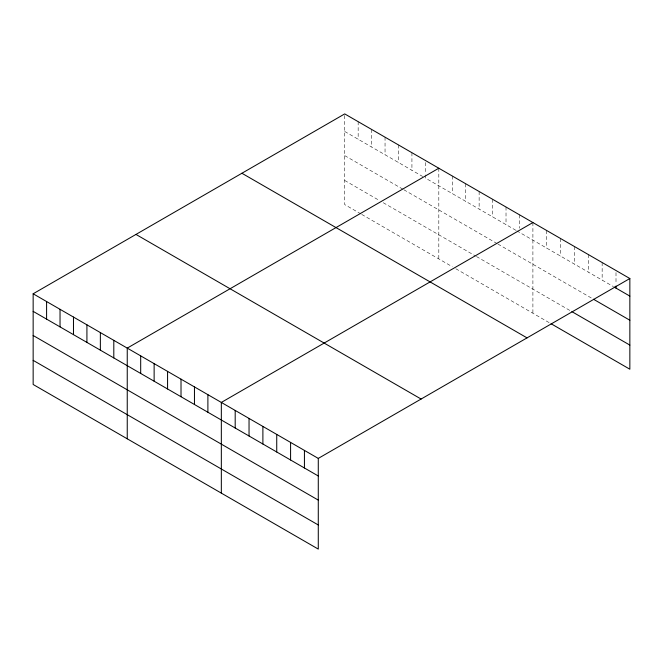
<?xml version="1.0" encoding="UTF-8"?>
<svg xmlns="http://www.w3.org/2000/svg" width="663" height="663" viewBox="0 0 663 663"><rect width="100%" height="100%" fill="white"/><g stroke="black" fill="none" stroke-linecap="round" stroke-linejoin="round"><path stroke-width="0.5" stroke-dasharray="3.31 2.49" d="M344.719 131.481L422.679 176.491M515.88 230.301L425.373 178.049L425.373 174.941M516.775 230.823L613.408 286.607M344.719 155.614L402.963 189.237M403.858 189.759L497.059 243.561M497.954 244.083L591.761 298.242M344.719 180.469L379.667 200.649M383.247 202.721L475.553 256.009M476.448 256.523L570.122 310.607M360.846 213.909L344.719 204.594L344.719 113.903M361.741 214.431L452.249 266.683M455.837 268.755L550.215 323.246M616.002 272.592L616.002 283.971M602.153 262.531L602.153 280.109M588.305 254.534L588.305 272.112M574.456 246.537L574.456 264.123M560.6 238.539L560.6 256.125M546.751 230.55L546.751 248.128M532.903 222.553L532.903 313.251M519.46 214.787L519.46 228.238M506.018 207.03L506.018 224.608M492.576 199.265L492.576 216.851M479.134 191.508L479.134 209.094M465.691 183.75L465.691 201.328M452.249 175.985L452.249 193.571M438.815 168.228L438.815 258.926M425.373 162.534L425.373 173.913M411.93 152.705L411.93 170.283M398.488 144.94L398.488 162.526M385.046 137.183L385.046 154.761M371.603 129.426L371.603 147.004M358.161 121.661L358.161 139.247"/><path stroke-width="0.99" d="M629.85 278.518L318.281 458.406L318.281 549.097L33.15 384.482L33.15 293.784L344.719 113.903L629.85 278.518L629.85 369.216L551.086 323.743M438.815 168.228L127.246 348.108L127.246 438.807M532.903 222.553L221.334 402.433L221.334 493.131M614.269 287.104L629.85 296.104M593.493 299.245L629.85 320.229M571.854 311.61L629.85 345.091M241.904 173.258L527.035 337.881M135.965 234.42L421.096 399.043M33.15 293.784L318.281 458.406M33.15 311.361L318.281 475.984M33.15 335.495L318.281 500.109M33.15 360.349L318.281 524.972M616.002 286.035L616.002 288.107M304.433 450.409L304.433 467.987M290.585 442.412L290.585 459.989M276.736 434.414L276.736 452M262.888 426.417L262.888 444.003M249.039 418.419L249.039 436.005M235.191 410.43L235.191 428.008M207.892 394.667L207.892 412.253M194.458 386.91L194.458 404.496M181.016 379.153L181.016 396.731M167.573 371.388L167.573 388.974M154.131 363.631L154.131 381.208M140.689 355.865L140.689 373.451M113.804 340.343L113.804 357.929M100.362 332.586L100.362 350.172M86.919 324.829L86.919 342.406M73.477 317.063L73.477 334.649M60.035 309.306L60.035 326.884M46.592 301.541L46.592 319.127"/></g></svg>
